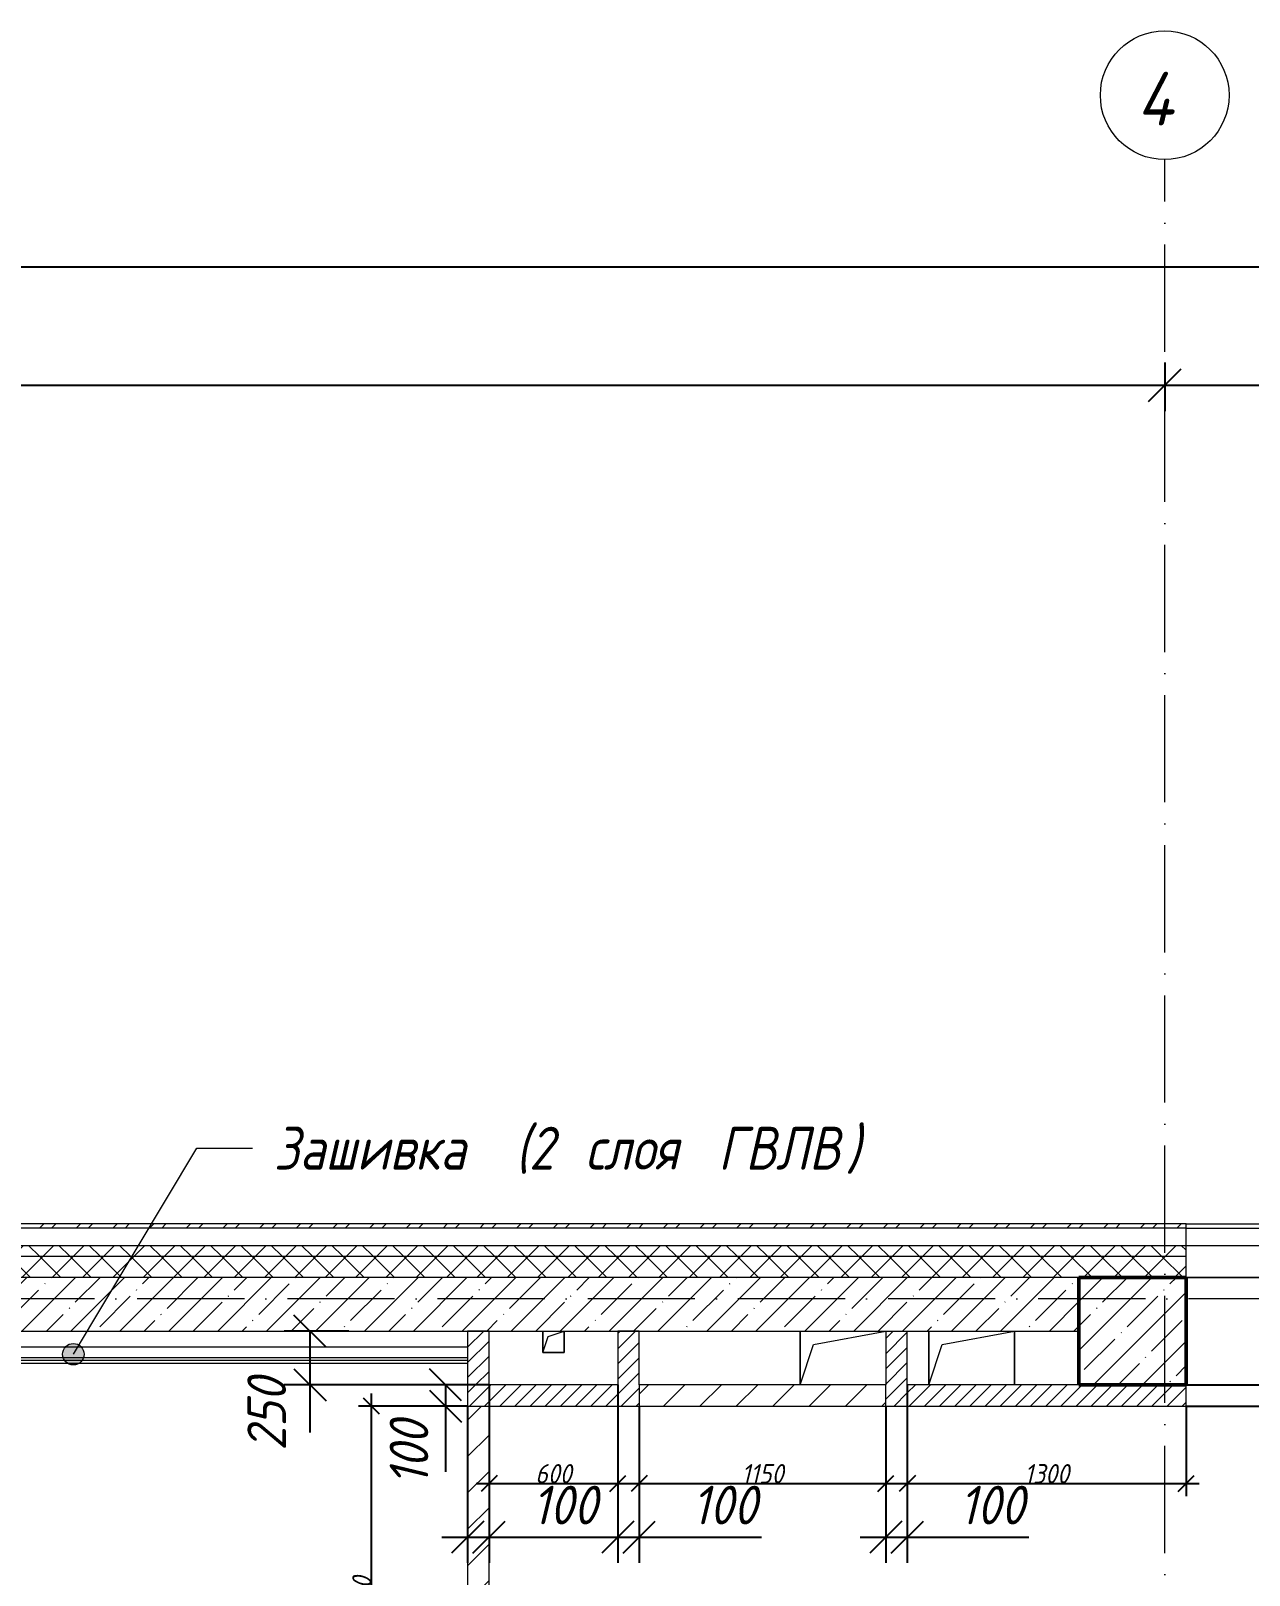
# Model space of a CAD drawing. Header units: millimetres. Extents: x -356862 to 418287, y 0 to 839748.
# Drawn here: x -174837 to -169157, y 629010 to 636209 of the extents above; entities that cross this region are included whole.
import ezdxf

# ---------------------------------------------------------------- set-up
doc = ezdxf.new("R2010")
doc.units = ezdxf.units.MM
doc.linetypes.add('50_200_ШТРИХ_1Т_ш5_п1_п1_', pattern=[700, 500, -100, 0, -100])
for name, color, linetype, lineweight in [('A-____-____-DIMS', 7, 'Continuous', 9), ('A-DOOR-____-OTLN', 7, 'Continuous', 9), ('A-FLOR-____-OTLN', 7, 'Continuous', 9), ('A-GENM-____-OTLN', 7, 'Continuous', 9), ('A-WALL-____-MCUT', 7, 'Continuous', 13), ('A-WALL-____-MCUT-3', 7, 'Continuous', 9), ('A-WALL-____-OTLN', 7, 'Continuous', 9), ('A-WALL-FNSH-MCUT-1', 7, 'Continuous', 9), ('G-____-____-TEXT', 7, 'Continuous', 9), ('S-COLS-____-MCUT', 7, 'Continuous', 50), ('S-COLS-____-OTLN', 7, 'Continuous', 9), ('S-GRID-____-IDEN', 7, 'Continuous', 9), ('S-GRID-____-OTLN-1', 7, '50_200_ШТРИХ_1Т_ш5_п1_п1_', 9)]:
    doc.layers.add(name, color=color, linetype=linetype, lineweight=lineweight)
for name, color, linetype, lineweight, true_color in [('A-DOOR-____-OTLN-1', 7, 'Continuous', 9, 0xffffff), ('A-WALL-____-MCUT-11', 7, 'Continuous', 9, 0x000000), ('A-WALL-____-MCUT-7', 7, 'Continuous', 9, 0x000000), ('A-WALL-____-MCUT-9', 7, 'Continuous', 9, 0x000000), ('A-WALL-____-PATT-2', 7, 'Continuous', 9, 0x787878), ('A-WALL-____-PATT-4', 9, 'Continuous', 9, 0x808080), ('A-WALL-____-PATT-5', 7, 'Continuous', 9, 0x000000), ('A-WALL-FNSH-MCUT-2', 7, 'Continuous', 13, 0x000000), ('A-WALL-FNSH-MCUT-3', 7, 'Continuous', 9, 0x000000), ('A-WALL-FNSH-MCUT-4', 7, 'Continuous', 9, 0x000000)]:
    doc.layers.add(name, color=color, linetype=linetype, lineweight=lineweight, true_color=true_color)
doc.styles.add('ISOCPEUR_I', font='isocpeui.ttf', dxfattribs={"width": 0.9, "height": 2.5})
doc.styles.add('ISOCPEUR_I_10', font='isocpeui.ttf', dxfattribs={"width": 0.9, "height": 180})
doc.styles.add('ISOCPEUR_I_12', font='isocpeui.ttf', dxfattribs={"width": 0.9, "height": 180})
doc.styles.add('ISOCPEUR_I_2', font='isocpeui.ttf', dxfattribs={"width": 0.85, "height": 2.3})
doc.styles.add('ISOCPEUR_I_7', font='isocpeui.ttf', dxfattribs={"width": 0.9, "height": 90})
doc.styles.add('ISOCPEUR_I_9', font='isocpeui.ttf', dxfattribs={"width": 0.9, "height": 250})
doc.dimstyles.new('ISO-1_8_0_9К_СРЕДНИЙ_Кладочные_2', dxfattribs={"dimscale": 304.8, "dimtxt": 89.638306, "dimasz": 0.246063, "dimexe": 0.19685, "dimexo": 0, "dimgap": 0, "dimtad": 1, "dimdec": 3, "dimrnd": 0.001, "dimdsep": 46, "dimtxsty": 'ISOCPEUR_I_7', "dimblk1": 'OBLIQUE', "dimblk2": 'OBLIQUE', "dimsah": 1, "dimcen": 0.09, "dimdle": 0.19685, "dimazin": 0, "dimtfac": 1, "dimtdec": 4, "dimtix": 1, "dimtmove": 1, "dimatfit": 3, "dimfxl": 1, "dimtvp": 1, "dimtolj": 1, "dimtzin": 0, "dimarcsym": 2})
doc.dimstyles.new('ISO-1_8_0_9К_СРЕДНИЙ_Кладочные_3', dxfattribs={"dimscale": 304.8, "dimtxt": 179.276612, "dimasz": 0.492126, "dimexe": 0.393701, "dimexo": 0, "dimgap": 0, "dimtad": 1, "dimdec": 3, "dimrnd": 0.001, "dimdsep": 46, "dimtxsty": 'ISOCPEUR_I_10', "dimblk1": 'OBLIQUE', "dimblk2": 'OBLIQUE', "dimsah": 1, "dimcen": 0.09, "dimdle": 0.393701, "dimazin": 0, "dimtfac": 1, "dimtdec": 4, "dimtix": 1, "dimtmove": 0, "dimatfit": 3, "dimfxl": 1, "dimtvp": 1, "dimtolj": 1, "dimtzin": 0, "dimarcsym": 2})
doc.dimstyles.new('ISO-2_5_0_9К_БОЛЬШОЙ_ОСИ', dxfattribs={"dimscale": 304.8, "dimtxt": 248.995294, "dimasz": 0.492126, "dimexe": 0.393701, "dimexo": 0, "dimgap": 0, "dimtad": 1, "dimdec": 0, "dimzin": 0, "dimdsep": 46, "dimtxsty": 'ISOCPEUR_I', "dimblk1": 'OBLIQUE', "dimblk2": 'OBLIQUE', "dimsah": 1, "dimcen": 0.09, "dimdle": 0.393701, "dimazin": 0, "dimtfac": 1, "dimtdec": 4, "dimtix": 1, "dimtmove": 0, "dimatfit": 3, "dimfxl": 1, "dimtvp": 1, "dimtolj": 1, "dimtzin": 0, "dimarcsym": 2})
doc.dimstyles.new('ISO-2_5_0_9К_БОЛЬШОЙ_ОСИ_2', dxfattribs={"dimscale": 304.8, "dimtxt": 248.995294, "dimasz": 0.492126, "dimexe": 0.393701, "dimexo": 0, "dimgap": 0, "dimtad": 1, "dimdec": 0, "dimzin": 0, "dimdsep": 46, "dimtxsty": 'ISOCPEUR_I_9', "dimblk1": 'OBLIQUE', "dimblk2": 'OBLIQUE', "dimsah": 1, "dimcen": 0.09, "dimdle": 0.393701, "dimazin": 0, "dimtfac": 1, "dimtdec": 4, "dimtix": 1, "dimtmove": 2, "dimatfit": 3, "dimfxl": 1, "dimtvp": 1, "dimtolj": 1, "dimtzin": 0, "dimarcsym": 2})
pattern_1 = [(45, (-175000.74, 544716.51), (-114.04925, 114.04925), []), (45, (-174886.69, 544716.51), (-114.04925, 114.04925), [201.612, -40.322, 3.353, -36.97])]
pattern_2 = [(45, (-175000.74, 544716.51), (-84.85281, 84.85281), [])]
pattern_3 = [(45, (-175000.736, 544716.51), (-35.35534, 35.35534), [])]
pattern_4 = [(45, (-175000.74, 544716.51), (-70.71068, 70.71068), []), (135, (-175000.74, 544716.51), (-70.71068, -70.71068), [])]

# ---------------------------------------------------------------- blocks, each defined once
blk = doc.blocks.new('Проем_Дверь_Прямоугольный - 3850х3300h_витражные проемы-30603872-АР1_Кладочный план 1 этажа в осях 1-64_Ю-ЯЯ')
at = {"layer": 'A-DOOR-____-OTLN-1'}
for p, q in [((1925, 10), (-1925, 10)), ((1925, -10), (-1925, -10))]:
    blk.add_line(p, q, dxfattribs=at)
blk = doc.blocks.new('AR_Отверстие прямоугольное _в плите_ - AR_Отверстие прямоугольное _в плите_-30459858-АР1_Кладочный план 1 этажа в осях 1-64_Ю-ЯЯ')
at = {"layer": 'A-GENM-____-OTLN'}
for p, q in [((-200, 125), (-200, -125)), ((-137.5, 62.5), (200, 125)), ((200, -125), (200, 125)), ((-200, -125), (-137.5, 62.5))]:
    blk.add_line(p, q, dxfattribs=at)
blk = doc.blocks.new('AR_Отверстие прямоугольное _в плите_ - AR_Отверстие прямоугольное _в плите_-30459868-АР1_Кладочный план 1 этажа в осях 1-64_Ю-ЯЯ')
at = {"layer": 'A-GENM-____-OTLN'}
for p, q in [((-50, 50), (-50, -50)), ((-50, -50), (-25, 25)), ((-25, 25), (50, 50)), ((50, -50), (50, 50)), ((-50, -50), (50, -50))]:
    blk.add_line(p, q, dxfattribs=at)
blk = doc.blocks.new('Проем_Дверь_Прямоугольный - 3850х3300h_витражные проемы-30601610-АР1_Кладочный план 1 этажа в осях 1-64_Ю-ЯЯ')
at = {"layer": 'A-DOOR-____-OTLN-1'}
for p, q in [((1925, 115), (-1925, 115)), ((1925, -115), (-1925, -115))]:
    blk.add_line(p, q, dxfattribs=at)
blk = doc.blocks.new('AR_Отверстие прямоугольное _в плите_ - AR_Отверстие прямоугольное _в плите_-V251-АР1_Кладочный план 1 этажа в осях 1-64_Ю-ЯЯ')
at = {"layer": 'A-GENM-____-OTLN'}
for p, q in [((-200, 125), (-200, -125)), ((-137.5, 62.5), (200, 125)), ((-200, -125), (-137.5, 62.5))]:
    blk.add_line(p, q, dxfattribs=at)
blk = doc.blocks.new('Ось сетки - Круг_Ø6_00__ISO-2_5_0_9K_-25732049-АР1_Кладочный план 1 этажа в осях 1-64_Ю-ЯЯ')
at = {"layer": 'S-GRID-____-IDEN'}
blk.add_circle((0, 0), 3, dxfattribs=at)
blk = doc.blocks.new('_Oblique')
at = {"color": 0, "linetype": 'ByBlock', "lineweight": -2}
blk.add_line((-0.5, -0.5), (0.5, 0.5), dxfattribs=at)
blk = doc.blocks.new('*D11953')
at = {"layer": 'A-____-____-DIMS', "color": 0, "lineweight": -2, "transparency": 16777216}
for p, q in [((-177350.7, 634663), (-177350.7, 634437)), ((-169550.7, 634663), (-169550.7, 634437)), ((-177470.7, 634557), (-169430.7, 634557))]:
    blk.add_line(p, q, dxfattribs=at)
at = {"layer": 'Defpoints', "color": 0, "transparency": 16777216}
for p in [(-177350.7, 634663), (-169550.7, 634663), (-169550.7, 634557)]:
    blk.add_point(p, dxfattribs=at)
at = {"layer": 'A-____-____-DIMS', "color": 0, "lineweight": -2, "transparency": 16777216, "xscale": 150, "yscale": 150, "zscale": 150, "rotation": 180}
blk.add_blockref('_Oblique', (-177350.7, 634557), dxfattribs=at)
at = {"layer": 'A-____-____-DIMS', "color": 0, "lineweight": -2, "transparency": 16777216, "xscale": 150, "yscale": 150, "zscale": 150}
blk.add_blockref('_Oblique', (-169550.7, 634557), dxfattribs=at)
at = {"layer": 'A-____-____-DIMS', "color": 0, "transparency": 16777216, "insert": (-173450.7, 634558.2), "char_height": 2.5, "width": 758.478, "attachment_point": 5, "style": 'ISOCPEUR_I'}
blk.add_mtext('\\A1;7800', dxfattribs=at)
blk = doc.blocks.new('*D11954')
at = {"layer": 'A-____-____-DIMS', "color": 0, "lineweight": -2, "transparency": 16777216}
for p, q in [((-169550.7, 634663), (-169550.7, 634437)), ((-167250.7, 634663), (-167250.7, 634437)), ((-169670.7, 634557), (-167130.7, 634557))]:
    blk.add_line(p, q, dxfattribs=at)
at = {"layer": 'Defpoints', "color": 0, "transparency": 16777216}
for p in [(-169550.7, 634663), (-167250.7, 634663), (-167250.7, 634557)]:
    blk.add_point(p, dxfattribs=at)
at = {"layer": 'A-____-____-DIMS', "color": 0, "lineweight": -2, "transparency": 16777216, "xscale": 150, "yscale": 150, "zscale": 150, "rotation": 180}
blk.add_blockref('_Oblique', (-169550.7, 634557), dxfattribs=at)
at = {"layer": 'A-____-____-DIMS', "color": 0, "lineweight": -2, "transparency": 16777216, "xscale": 150, "yscale": 150, "zscale": 150}
blk.add_blockref('_Oblique', (-167250.7, 634557), dxfattribs=at)
at = {"layer": 'A-____-____-DIMS', "color": 0, "transparency": 16777216, "insert": (-168400.7, 634558.2), "char_height": 2.5, "width": 758.478, "attachment_point": 5, "style": 'ISOCPEUR_I'}
blk.add_mtext('\\A1;2300', dxfattribs=at)
blk = doc.blocks.new('*D11992')
at = {"layer": 'A-____-____-DIMS', "color": 0, "lineweight": -2, "transparency": 16777216}
for p, q in [((-177350.7, 635215.2), (-177350.7, 634989.2)), ((-73850.7, 635215.2), (-73850.7, 634989.2)), ((-177470.7, 635109.2), (-126117.4, 635109.2)), ((-73730.7, 635109.2), (-125238.4, 635109.2))]:
    blk.add_line(p, q, dxfattribs=at)
at = {"layer": 'Defpoints', "color": 0, "transparency": 16777216}
for p in [(-177350.7, 635215.2), (-73850.7, 635215.2), (-73850.7, 635109.2)]:
    blk.add_point(p, dxfattribs=at)
at = {"layer": 'A-____-____-DIMS', "color": 0, "lineweight": -2, "transparency": 16777216, "xscale": 150, "yscale": 150, "zscale": 150, "rotation": 180}
blk.add_blockref('_Oblique', (-177350.7, 635109.2), dxfattribs=at)
at = {"layer": 'A-____-____-DIMS', "color": 0, "lineweight": -2, "transparency": 16777216, "xscale": 150, "yscale": 150, "zscale": 150}
blk.add_blockref('_Oblique', (-73850.7, 635109.2), dxfattribs=at)
at = {"layer": 'A-____-____-DIMS', "color": 0, "transparency": 16777216, "insert": (-126218, 635435.8), "char_height": 250, "width": 1080.257, "attachment_point": 1, "line_spacing_factor": 1.149209, "style": 'ISOCPEUR_I_9'}
blk.add_mtext('\\A1;103500', dxfattribs=at)
blk = doc.blocks.new('*D12020')
at = {"layer": 'A-____-____-DIMS', "color": 0, "lineweight": -2, "transparency": 16777216}
for p, q in [((-172800.7, 629797.6), (-173308.8, 629797.6)), ((-173248.8, 627937.6), (-173248.8, 629857.6)), ((-172738.1, 627997.6), (-173308.8, 627997.6))]:
    blk.add_line(p, q, dxfattribs=at)
at = {"layer": 'Defpoints', "color": 0, "transparency": 16777216}
for p in [(-173248.8, 629797.6), (-172800.7, 629797.6), (-172738.1, 627997.6)]:
    blk.add_point(p, dxfattribs=at)
at = {"layer": 'A-____-____-DIMS', "color": 0, "lineweight": -2, "transparency": 16777216, "xscale": 75, "yscale": 75, "zscale": 75}
for p, rotation in [((-173248.8, 629797.6), 90), ((-173248.8, 627997.6), 270)]:
    blk.add_blockref('_Oblique', p, dxfattribs=dict(at, rotation=rotation))
at = {"layer": 'A-____-____-DIMS', "color": 0, "transparency": 16777216, "insert": (-173293.8, 628897.6), "char_height": 90, "width": 504.733, "attachment_point": 5, "rotation": 90, "style": 'ISOCPEUR_I_7'}
blk.add_mtext('\\A1;1800', dxfattribs=at)
blk = doc.blocks.new('*D12021')
at = {"layer": 'A-____-____-DIMS', "color": 0, "lineweight": -2, "transparency": 16777216}
for p, q in [((-172700.7, 629897.6), (-173023.9, 629897.6)), ((-172903.9, 629897.6), (-172903.9, 629677.6)), ((-172800.7, 629797.6), (-173023.9, 629797.6)), ((-172903.9, 629797.6), (-172903.9, 629491.8))]:
    blk.add_line(p, q, dxfattribs=at)
at = {"layer": 'Defpoints', "color": 0, "transparency": 16777216}
for p in [(-172903.9, 629897.6), (-172700.7, 629897.6), (-172800.7, 629797.6)]:
    blk.add_point(p, dxfattribs=at)
at = {"layer": 'A-____-____-DIMS', "color": 0, "lineweight": -2, "transparency": 16777216, "xscale": 150, "yscale": 150, "zscale": 150}
for p, rotation in [((-172903.9, 629897.6), 90), ((-172903.9, 629797.6), 270)]:
    blk.add_blockref('_Oblique', p, dxfattribs=dict(at, rotation=rotation))
at = {"layer": 'A-____-____-DIMS', "color": 0, "transparency": 16777216, "insert": (-173164.2, 629427.7), "char_height": 180, "width": 368.207, "attachment_point": 1, "rotation": 90, "line_spacing_factor": 1.149209, "style": 'ISOCPEUR_I_10'}
blk.add_mtext('\\A1;100', dxfattribs=at)
blk = doc.blocks.new('*D12022')
at = {"layer": 'A-____-____-DIMS', "color": 0, "lineweight": -2, "transparency": 16777216}
for p, q in [((-173354.8, 630147.6), (-173655.7, 630147.6)), ((-173535.7, 630147.6), (-173535.7, 629777.6)), ((-172700.7, 629897.6), (-173655.7, 629897.6)), ((-173535.7, 629897.6), (-173535.7, 629675.1))]:
    blk.add_line(p, q, dxfattribs=at)
at = {"layer": 'Defpoints', "color": 0, "transparency": 16777216}
for p in [(-173535.7, 630147.6), (-173354.8, 630147.6), (-172700.7, 629897.6)]:
    blk.add_point(p, dxfattribs=at)
at = {"layer": 'A-____-____-DIMS', "color": 0, "lineweight": -2, "transparency": 16777216, "xscale": 150, "yscale": 150, "zscale": 150}
for p, rotation in [((-173535.7, 630147.6), 90), ((-173535.7, 629897.6), 270)]:
    blk.add_blockref('_Oblique', p, dxfattribs=dict(at, rotation=rotation))
at = {"layer": 'A-____-____-DIMS', "color": 0, "transparency": 16777216, "insert": (-173827.7, 629590.3), "char_height": 180, "width": 409.578, "attachment_point": 1, "rotation": 90, "line_spacing_factor": 1.149209, "style": 'ISOCPEUR_I_10'}
blk.add_mtext('\\A1;250', dxfattribs=at)
blk = doc.blocks.new('*D12029')
at = {"layer": 'A-____-____-DIMS', "color": 0, "lineweight": -2, "transparency": 16777216}
for p, q in [((-172700.7, 629897.6), (-172700.7, 629066.8)), ((-172800.7, 629797.6), (-172800.7, 629066.8)), ((-172920.7, 629186.8), (-172700.7, 629186.8)), ((-172700.7, 629186.8), (-172175.4, 629186.8))]:
    blk.add_line(p, q, dxfattribs=at)
at = {"layer": 'Defpoints', "color": 0, "transparency": 16777216}
for p in [(-172700.7, 629897.6), (-172800.7, 629797.6), (-172700.7, 629186.8)]:
    blk.add_point(p, dxfattribs=at)
at = {"layer": 'A-____-____-DIMS', "color": 0, "lineweight": -2, "transparency": 16777216, "xscale": 150, "yscale": 150, "zscale": 150, "rotation": 180}
blk.add_blockref('_Oblique', (-172800.7, 629186.8), dxfattribs=at)
at = {"layer": 'A-____-____-DIMS', "color": 0, "lineweight": -2, "transparency": 16777216, "xscale": 150, "yscale": 150, "zscale": 150}
blk.add_blockref('_Oblique', (-172700.7, 629186.8), dxfattribs=at)
at = {"layer": 'A-____-____-DIMS', "color": 0, "transparency": 16777216, "insert": (-172499.8, 629426.8), "char_height": 180, "width": 368.207, "attachment_point": 1, "line_spacing_factor": 1.149209, "style": 'ISOCPEUR_I_10'}
blk.add_mtext('\\A1;100', dxfattribs=at)
blk = doc.blocks.new('*D12030')
at = {"layer": 'A-____-____-DIMS', "color": 0, "lineweight": -2, "transparency": 16777216}
for p, q in [((-172700.7, 629897.6), (-172700.7, 629377.8)), ((-172100.7, 629897.6), (-172100.7, 629377.8)), ((-172760.7, 629437.8), (-172040.7, 629437.8))]:
    blk.add_line(p, q, dxfattribs=at)
at = {"layer": 'Defpoints', "color": 0, "transparency": 16777216}
for p in [(-172700.7, 629897.6), (-172100.7, 629897.6), (-172100.7, 629437.8)]:
    blk.add_point(p, dxfattribs=at)
at = {"layer": 'A-____-____-DIMS', "color": 0, "lineweight": -2, "transparency": 16777216, "xscale": 75, "yscale": 75, "zscale": 75, "rotation": 180}
blk.add_blockref('_Oblique', (-172700.7, 629437.8), dxfattribs=at)
at = {"layer": 'A-____-____-DIMS', "color": 0, "lineweight": -2, "transparency": 16777216, "xscale": 75, "yscale": 75, "zscale": 75}
blk.add_blockref('_Oblique', (-172100.7, 629437.8), dxfattribs=at)
at = {"layer": 'A-____-____-DIMS', "color": 0, "transparency": 16777216, "insert": (-172400.7, 629482.8), "char_height": 90, "width": 409.578, "attachment_point": 5, "style": 'ISOCPEUR_I_7'}
blk.add_mtext('\\A1;600', dxfattribs=at)
blk = doc.blocks.new('*D12031')
at = {"layer": 'A-____-____-DIMS', "color": 0, "lineweight": -2, "transparency": 16777216}
for p, q in [((-172100.7, 629897.6), (-172100.7, 629066.8)), ((-172000.7, 629797.6), (-172000.7, 629066.8)), ((-172220.7, 629186.8), (-172000.7, 629186.8)), ((-172000.7, 629186.8), (-171430.1, 629186.8))]:
    blk.add_line(p, q, dxfattribs=at)
at = {"layer": 'Defpoints', "color": 0, "transparency": 16777216}
for p in [(-172100.7, 629897.6), (-172000.7, 629797.6), (-172000.7, 629186.8)]:
    blk.add_point(p, dxfattribs=at)
at = {"layer": 'A-____-____-DIMS', "color": 0, "lineweight": -2, "transparency": 16777216, "xscale": 150, "yscale": 150, "zscale": 150, "rotation": 180}
blk.add_blockref('_Oblique', (-172100.7, 629186.8), dxfattribs=at)
at = {"layer": 'A-____-____-DIMS', "color": 0, "lineweight": -2, "transparency": 16777216, "xscale": 150, "yscale": 150, "zscale": 150}
blk.add_blockref('_Oblique', (-172000.7, 629186.8), dxfattribs=at)
at = {"layer": 'A-____-____-DIMS', "color": 0, "transparency": 16777216, "insert": (-171754.5, 629426.8), "char_height": 180, "width": 368.207, "attachment_point": 1, "line_spacing_factor": 1.149209, "style": 'ISOCPEUR_I_10'}
blk.add_mtext('\\A1;100', dxfattribs=at)
blk = doc.blocks.new('*D12032')
at = {"layer": 'A-____-____-DIMS', "color": 0, "lineweight": -2, "transparency": 16777216}
for p, q in [((-172000.7, 629797.6), (-172000.7, 629377.8)), ((-170850.7, 629797.6), (-170850.7, 629377.8)), ((-172060.7, 629437.8), (-170790.7, 629437.8))]:
    blk.add_line(p, q, dxfattribs=at)
at = {"layer": 'Defpoints', "color": 0, "transparency": 16777216}
for p in [(-172000.7, 629797.6), (-170850.7, 629797.6), (-170850.7, 629437.8)]:
    blk.add_point(p, dxfattribs=at)
at = {"layer": 'A-____-____-DIMS', "color": 0, "lineweight": -2, "transparency": 16777216, "xscale": 75, "yscale": 75, "zscale": 75, "rotation": 180}
blk.add_blockref('_Oblique', (-172000.7, 629437.8), dxfattribs=at)
at = {"layer": 'A-____-____-DIMS', "color": 0, "lineweight": -2, "transparency": 16777216, "xscale": 75, "yscale": 75, "zscale": 75}
blk.add_blockref('_Oblique', (-170850.7, 629437.8), dxfattribs=at)
at = {"layer": 'A-____-____-DIMS', "color": 0, "transparency": 16777216, "insert": (-171425.7, 629482.8), "char_height": 90, "width": 463.361, "attachment_point": 5, "style": 'ISOCPEUR_I_7'}
blk.add_mtext('\\A1;1150', dxfattribs=at)
blk = doc.blocks.new('*D12033')
at = {"layer": 'A-____-____-DIMS', "color": 0, "lineweight": -2, "transparency": 16777216}
for p, q in [((-170750.7, 629897.6), (-170750.7, 629066.8)), ((-170850.7, 629797.6), (-170850.7, 629066.8)), ((-170970.7, 629186.8), (-170750.7, 629186.8)), ((-170750.7, 629186.8), (-170183.5, 629186.8))]:
    blk.add_line(p, q, dxfattribs=at)
at = {"layer": 'Defpoints', "color": 0, "transparency": 16777216}
for p in [(-170750.7, 629897.6), (-170850.7, 629797.6), (-170750.7, 629186.8)]:
    blk.add_point(p, dxfattribs=at)
at = {"layer": 'A-____-____-DIMS', "color": 0, "lineweight": -2, "transparency": 16777216, "xscale": 150, "yscale": 150, "zscale": 150, "rotation": 180}
blk.add_blockref('_Oblique', (-170850.7, 629186.8), dxfattribs=at)
at = {"layer": 'A-____-____-DIMS', "color": 0, "lineweight": -2, "transparency": 16777216, "xscale": 150, "yscale": 150, "zscale": 150}
blk.add_blockref('_Oblique', (-170750.7, 629186.8), dxfattribs=at)
at = {"layer": 'A-____-____-DIMS', "color": 0, "transparency": 16777216, "insert": (-170507.9, 629426.8), "char_height": 180, "width": 368.207, "attachment_point": 1, "line_spacing_factor": 1.149209, "style": 'ISOCPEUR_I_10'}
blk.add_mtext('\\A1;100', dxfattribs=at)
blk = doc.blocks.new('*D12034')
at = {"layer": 'A-____-____-DIMS', "color": 0, "lineweight": -2, "transparency": 16777216}
for p, q in [((-170750.7, 629897.6), (-170750.7, 629377.8)), ((-169450.7, 629797.6), (-169450.7, 629377.8)), ((-170810.7, 629437.8), (-169390.7, 629437.8))]:
    blk.add_line(p, q, dxfattribs=at)
at = {"layer": 'Defpoints', "color": 0, "transparency": 16777216}
for p in [(-170750.7, 629897.6), (-169450.7, 629797.6), (-169450.7, 629437.8)]:
    blk.add_point(p, dxfattribs=at)
at = {"layer": 'A-____-____-DIMS', "color": 0, "lineweight": -2, "transparency": 16777216, "xscale": 75, "yscale": 75, "zscale": 75, "rotation": 180}
blk.add_blockref('_Oblique', (-170750.7, 629437.8), dxfattribs=at)
at = {"layer": 'A-____-____-DIMS', "color": 0, "lineweight": -2, "transparency": 16777216, "xscale": 75, "yscale": 75, "zscale": 75}
blk.add_blockref('_Oblique', (-169450.7, 629437.8), dxfattribs=at)
at = {"layer": 'A-____-____-DIMS', "color": 0, "transparency": 16777216, "insert": (-170100.7, 629482.8), "char_height": 90, "width": 504.733, "attachment_point": 5, "style": 'ISOCPEUR_I_7'}
blk.add_mtext('\\A1;1300', dxfattribs=at)
blk = doc.blocks.new('*D12067')
at = {"layer": 'A-____-____-DIMS', "color": 0, "lineweight": -2, "transparency": 16777216}
for p, q in [((-169450.7, 629797.6), (-168593, 629797.6)), ((-168653, 628237.6), (-168653, 629857.6)), ((-169450.7, 628297.6), (-168593, 628297.6))]:
    blk.add_line(p, q, dxfattribs=at)
at = {"layer": 'Defpoints', "color": 0, "transparency": 16777216}
for p in [(-169450.7, 629797.6), (-168653, 629797.6), (-169450.7, 628297.6)]:
    blk.add_point(p, dxfattribs=at)
at = {"layer": 'A-____-____-DIMS', "color": 0, "lineweight": -2, "transparency": 16777216, "xscale": 75, "yscale": 75, "zscale": 75}
for p, rotation in [((-168653, 629797.6), 90), ((-168653, 628297.6), 270)]:
    blk.add_blockref('_Oblique', p, dxfattribs=dict(at, rotation=rotation))
at = {"layer": 'A-____-____-DIMS', "color": 0, "transparency": 16777216, "insert": (-168698, 629047.6), "char_height": 90, "width": 504.733, "attachment_point": 5, "rotation": 90, "style": 'ISOCPEUR_I_7'}
blk.add_mtext('\\A1;1500', dxfattribs=at)
blk = doc.blocks.new('*D12068')
at = {"layer": 'A-____-____-DIMS', "color": 0, "lineweight": -2, "transparency": 16777216}
for p, q in [((-169450.7, 629897.6), (-168507.9, 629897.6)), ((-168627.9, 629897.6), (-168627.9, 629677.6)), ((-169450.7, 629797.6), (-168507.9, 629797.6)), ((-168627.9, 629797.6), (-168627.9, 629607.8))]:
    blk.add_line(p, q, dxfattribs=at)
at = {"layer": 'Defpoints', "color": 0, "transparency": 16777216}
for p in [(-169450.7, 629897.6), (-168627.9, 629897.6), (-169450.7, 629797.6)]:
    blk.add_point(p, dxfattribs=at)
at = {"layer": 'A-____-____-DIMS', "color": 0, "lineweight": -2, "transparency": 16777216, "xscale": 150, "yscale": 150, "zscale": 150}
for p, rotation in [((-168627.9, 629897.6), 90), ((-168627.9, 629797.6), 270)]:
    blk.add_blockref('_Oblique', p, dxfattribs=dict(at, rotation=rotation))
at = {"layer": 'A-____-____-DIMS', "color": 0, "transparency": 16777216, "insert": (-168888.2, 629543.7), "char_height": 180, "width": 368.207, "attachment_point": 1, "rotation": 90, "line_spacing_factor": 1.149209, "style": 'ISOCPEUR_I_10'}
blk.add_mtext('\\A1;100', dxfattribs=at)

msp = doc.modelspace()

# ---------------------------------------------------------------- hatches: boundary and pattern name
at = {"layer": 'A-WALL-____-PATT-2'}
h = msp.add_hatch(dxfattribs=at)
h.set_pattern_fill('FP_3', color=256, style=0, pattern_type=2)
h.set_pattern_definition([(45, (-175000.74, 544716.51), (-85.53659, 85.53659), []), (45, (-174943.71, 544716.51), (-85.53659, 85.53659), [])])
h.paths.add_polyline_path([(-152220.7357, 630627.5526), (-151131.7357, 630627.5526), (-151131.7357, 630647.5526), (-152220.7357, 630647.5526)], flags=0)
h.paths.add_polyline_path([(-153620.7357, 630627.5526), (-153620.7357, 630647.5526), (-154870.7357, 630647.5526), (-154870.7357, 630627.5526), (-153805.7074, 630627.5526)], flags=0)
h.paths.add_polyline_path([(-165600.7357, 630627.5526), (-156170.7357, 630627.5526), (-156170.7357, 630647.5526), (-165600.7357, 630647.5526)], flags=0)
h.paths.add_polyline_path([(-169450.7357, 630627.5526), (-169450.7357, 630647.5526), (-177680.7357, 630647.5526), (-177680.7357, 630627.5526), (-169712.886, 630627.5526)], flags=0)
h = msp.add_hatch(dxfattribs=at)
h.set_pattern_fill('FP_1', color=256, style=0, pattern_type=2)
h.set_pattern_definition(pattern_4)
h.paths.add_polyline_path([(-143200.9217, 630497.5526), (-142597.7357, 630497.5526), (-142597.7357, 630547.5526), (-143400.7357, 630547.5526), (-143400.7357, 630497.5526)], flags=0)
h.paths.add_polyline_path([(-153620.7357, 630497.5526), (-153620.7357, 630547.5526), (-154870.7357, 630547.5526), (-154870.7357, 630497.5526), (-153805.7074, 630497.5526)], flags=0)
h.paths.add_polyline_path([(-152220.7357, 630497.5526), (-151020.7357, 630497.5526), (-151020.7357, 630547.5526), (-152220.7357, 630547.5526)], flags=0)
h.paths.add_polyline_path([(-146350.7357, 630497.5526), (-145200.7357, 630497.5526), (-145200.7357, 630547.5526), (-146350.7357, 630547.5526)], flags=0)
h.paths.add_polyline_path([(-149220.7357, 630497.5526), (-148150.7357, 630497.5526), (-148150.7357, 630547.5526), (-149220.7357, 630547.5526)], flags=0)
h.paths.add_polyline_path([(-169450.7357, 630497.5526), (-169450.7357, 630547.5526), (-177550.7357, 630547.5526), (-177550.7357, 630497.5526), (-169712.886, 630497.5526)], flags=0)
h.paths.add_polyline_path([(-164410.4931, 630497.5526), (-156170.7357, 630497.5526), (-156170.7357, 630547.5526), (-165600.7357, 630547.5526), (-165600.7357, 630497.5526)], flags=0)
h = msp.add_hatch(dxfattribs=at)
h.set_pattern_fill('FP_1', color=256, style=0, pattern_type=2)
h.set_pattern_definition(pattern_4)
h.paths.add_polyline_path([(-142600.7357, 630397.5526), (-142597.7357, 630397.5526), (-142597.7357, 630497.5526), (-143400.7357, 630497.5526), (-143400.7357, 630403.5526), (-143325.7357, 630403.5526), (-143325.7357, 630397.5526), (-143200.9217, 630397.5526)], flags=0)
h.paths.add_polyline_path([(-145275.7357, 630397.5526), (-145275.7357, 630403.5526), (-145200.7357, 630403.5526), (-145200.7357, 630497.5526), (-146350.7357, 630497.5526), (-146350.7357, 630397.5526), (-145750.7357, 630397.5526)], flags=0)
h.paths.add_polyline_path([(-148503.3145, 630397.5526), (-148225.7357, 630397.5526), (-148225.7357, 630403.5526), (-148150.7357, 630403.5526), (-148150.7357, 630497.5526), (-149220.7357, 630497.5526), (-149220.7357, 630403.5526), (-149145.7357, 630403.5526), (-149145.7357, 630397.5526)], flags=0)
h.paths.add_polyline_path([(-151300.7357, 630397.5526), (-151095.7357, 630397.5526), (-151095.7357, 630403.5526), (-151020.7357, 630403.5526), (-151020.7357, 630497.5526), (-152220.7357, 630497.5526), (-152220.7357, 630403.5526), (-152145.7357, 630403.5526), (-152145.7357, 630397.5526), (-152000.7357, 630397.5526)], flags=0)
h.paths.add_polyline_path([(-153805.7074, 630397.5526), (-153620.7357, 630397.5526), (-153620.7357, 630497.5526), (-154870.7357, 630497.5526), (-154870.7357, 630403.5526), (-154795.7357, 630403.5526), (-154795.7357, 630397.5526)], flags=0)
h.paths.add_polyline_path([(-156245.7357, 630397.5526), (-156245.7357, 630403.5526), (-156170.7357, 630403.5526), (-156170.7357, 630497.5526), (-165600.7357, 630497.5526), (-165600.7357, 630397.5526), (-156456.9038, 630397.5526)], flags=0)
h.paths.add_polyline_path([(-177450.7357, 630397.5526), (-169450.7357, 630397.5526), (-169450.7357, 630497.5526), (-177450.7357, 630497.5526)], flags=0)
h = msp.add_hatch(dxfattribs=at)
h.set_pattern_fill('FP_2', color=256, style=0, pattern_type=2)
h.set_pattern_definition(pattern_1)
h.paths.add_polyline_path([(-169950.7357, 630147.5526), (-169950.7357, 630397.5526), (-176950.7357, 630397.5526), (-176950.7357, 630147.5526), (-171480.3503, 630147.5526)], flags=0)
at = {"layer": 'A-WALL-____-PATT-4'}
h = msp.add_hatch(dxfattribs=at)
h.set_pattern_fill('FP_5', color=256, style=0, pattern_type=2)
h.set_pattern_definition(pattern_3)
h.paths.add_polyline_path([(-172800.7357, 629897.5526), (-172700.7357, 629897.5526), (-172700.7357, 630147.5526), (-172800.7357, 630147.5526)], flags=0)
h = msp.add_hatch(dxfattribs=at)
h.set_pattern_fill('FP_5', color=256, style=0, pattern_type=2)
h.set_pattern_definition(pattern_3)
h.paths.add_polyline_path([(-172000.7357, 629797.5526), (-172000.7357, 630147.5526), (-172100.7357, 630147.5526), (-172100.7357, 629797.5526)], flags=0)
h = msp.add_hatch(dxfattribs=at)
h.set_pattern_fill('FP_5', color=256, style=0, pattern_type=2)
h.set_pattern_definition(pattern_3)
h.paths.add_polyline_path([(-170750.7357, 629797.5526), (-170750.7357, 630147.5526), (-170850.7357, 630147.5526), (-170850.7357, 629797.5526)], flags=0)
h = msp.add_hatch(dxfattribs=at)
h.set_pattern_fill('FP_5', color=256, style=0, pattern_type=2)
h.set_pattern_definition(pattern_3)
h.paths.add_polyline_path([(-172800.7357, 629797.5526), (-172100.7357, 629797.5526), (-172100.7357, 629897.5526), (-172800.7357, 629897.5526)], flags=0)
h = msp.add_hatch(dxfattribs=at)
h.set_pattern_fill('FP_5', color=256, style=0, pattern_type=2)
h.set_pattern_definition(pattern_3)
h.paths.add_polyline_path([(-170750.7357, 629797.5526), (-169450.7357, 629797.5526), (-169450.7357, 629897.5526), (-170750.7357, 629897.5526)], flags=0)
at = {"layer": 'A-WALL-____-PATT-5'}
h = msp.add_hatch(dxfattribs=at)
h.set_pattern_fill('FP_4', color=256, style=0, pattern_type=2)
h.set_pattern_definition(pattern_2)
h.paths.add_polyline_path([(-172000.7357, 629797.5526), (-170850.7357, 629797.5526), (-170850.7357, 629897.5526), (-172000.7357, 629897.5526)], flags=0)
h = msp.add_hatch(dxfattribs=at)
h.set_pattern_fill('FP_4', color=256, style=0, pattern_type=2)
h.set_pattern_definition(pattern_2)
h.paths.add_polyline_path([(-172708.3357, 624847.5526), (-172700.7357, 624847.5526), (-172700.7357, 625051.5526), (-172708.3357, 625051.5526), (-172708.3357, 625093.0526), (-172793.1357, 625093.0526), (-172793.1357, 625051.5526), (-172800.7357, 625051.5526), (-172800.7357, 624847.5526), (-172793.1357, 624847.5526)], flags=0)
h.paths.add_polyline_path([(-172708.3357, 626252.0526), (-172708.3357, 626293.5526), (-172700.7357, 626293.5526), (-172700.7357, 626801.5526), (-172708.3357, 626801.5526), (-172708.3357, 626843.0526), (-172793.1357, 626843.0526), (-172793.1357, 626801.5526), (-172800.7357, 626801.5526), (-172800.7357, 626293.5526), (-172793.1357, 626293.5526), (-172793.1357, 626252.0526)], flags=0)
h.paths.add_polyline_path([(-172703.7357, 628000.5526), (-172703.5135, 628047.5526), (-172700.7357, 628047.5526), (-172700.7357, 629797.5526), (-172800.7357, 629797.5526), (-172800.7357, 628047.5526), (-172797.7357, 628047.5526), (-172797.7357, 628000.5526)], flags=0)
at = {"layer": 'G-____-____-TEXT'}
h = msp.add_hatch(color=256, dxfattribs=at)
edge = h.paths.add_edge_path(flags=0)
edge.add_arc((-174639.0702, 630040.0351), 50, 0, 360)
at = {"layer": 'S-COLS-____-OTLN'}
h = msp.add_hatch(dxfattribs=at)
h.set_pattern_fill('FP_2', color=256, style=0, pattern_type=2)
h.set_pattern_definition(pattern_1)
h.paths.add_polyline_path([(-169712.886, 629897.5526), (-169450.7357, 629897.5526), (-169450.7357, 630397.5526), (-169950.7357, 630397.5526), (-169950.7357, 629897.5526)], flags=0)

# ---------------------------------------------------------------- linework, layer by layer
at = {"layer": 'A-FLOR-____-OTLN'}
for p, q in [((-167900.7357, 630397.5526), (-169450.7357, 630397.5526)), ((-172450.7357, 630047.5526), (-172450.7357, 630147.5526)), ((-172350.7357, 630147.5526), (-172350.7357, 630047.5526)), ((-171250.7357, 629897.5526), (-171250.7357, 630147.5526)), ((-170650.7357, 629897.5526), (-170650.7357, 630147.5526)), ((-170250.7357, 630147.5526), (-170250.7357, 629897.5526)), ((-172350.7357, 630047.5526), (-172450.7357, 630047.5526))]:
    msp.add_line(p, q, dxfattribs=at)
at = {"layer": 'A-WALL-____-MCUT'}
for p, q in [((-169450.7357, 630627.5526), (-177680.7357, 630627.5526)), ((-169450.7357, 630397.5526), (-169450.7357, 630627.5526)), ((-169950.7357, 630397.5526), (-169450.7357, 630397.5526))]:
    msp.add_line(p, q, dxfattribs=at)
at = {"layer": 'A-WALL-____-MCUT-11'}
for p, q in [((-172800.7357, 630072.5526), (-176950.7357, 630072.5526)), ((-172800.7357, 630022.5526), (-176950.7357, 630022.5526)), ((-172800.7357, 630010.0526), (-176950.7357, 630010.0526))]:
    msp.add_line(p, q, dxfattribs=at)
at = {"layer": 'A-WALL-____-MCUT-3'}
for p, q in [((-169950.7357, 630397.5526), (-176950.7357, 630397.5526)), ((-169950.7357, 630147.5526), (-169950.7357, 630397.5526)), ((-176950.7357, 630147.5526), (-169950.7357, 630147.5526))]:
    msp.add_line(p, q, dxfattribs=at)
at = {"layer": 'A-WALL-____-MCUT-7'}
for p, q in [((-177600.7357, 630547.5526), (-169450.7357, 630547.5526)), ((-177550.7357, 630497.5526), (-169450.7357, 630497.5526))]:
    msp.add_line(p, q, dxfattribs=at)
at = {"layer": 'A-WALL-____-MCUT-9'}
for p, q in [((-172000.7357, 629897.5526), (-172000.7357, 629797.5526)), ((-170850.7357, 629797.5526), (-170850.7357, 629897.5526))]:
    msp.add_line(p, q, dxfattribs=at)
at = {"layer": 'A-WALL-____-OTLN'}
for p, q in [((-169450.7357, 630547.5526), (-165600.7357, 630547.5526)), ((-167900.7357, 630397.5526), (-169450.7357, 630397.5526))]:
    msp.add_line(p, q, dxfattribs=at)
at = {"layer": 'A-WALL-FNSH-MCUT-1'}
for p, q in [((-172700.7357, 630147.5526), (-172800.7357, 630147.5526)), ((-172700.7357, 629897.5526), (-172700.7357, 630147.5526)), ((-172000.7357, 630147.5526), (-172100.7357, 630147.5526)), ((-172100.7357, 630147.5526), (-172100.7357, 629897.5526)), ((-172000.7357, 629897.5526), (-172000.7357, 630147.5526)), ((-170850.7357, 630147.5526), (-170850.7357, 629897.5526)), ((-170750.7357, 629897.5526), (-170750.7357, 630147.5526)), ((-172100.7357, 629897.5526), (-172700.7357, 629897.5526)), ((-169450.7357, 629897.5526), (-170750.7357, 629897.5526)), ((-169450.7357, 629797.5526), (-169450.7357, 629897.5526)), ((-172800.7357, 629797.5526), (-169450.7357, 629797.5526))]:
    msp.add_line(p, q, dxfattribs=at)
at = {"layer": 'A-WALL-FNSH-MCUT-2'}
for p, q in [((-172800.7357, 630147.5526), (-172800.7357, 628047.5526)), ((-170850.7357, 629897.5526), (-172000.7357, 629897.5526)), ((-172700.7357, 628047.5526), (-172700.7357, 629797.5526))]:
    msp.add_line(p, q, dxfattribs=at)
at = {"layer": 'A-WALL-FNSH-MCUT-3'}
for p, q in [((-169450.7357, 630647.5526), (-177700.7357, 630647.5526)), ((-169450.7357, 630627.5526), (-169450.7357, 630647.5526))]:
    msp.add_line(p, q, dxfattribs=at)
at = {"layer": 'A-WALL-FNSH-MCUT-4'}
msp.add_line((-176950.7357, 629997.5526), (-172800.7357, 629997.5526), dxfattribs=at)
at = {"layer": 'G-____-____-TEXT'}
for p, q in [((-174639.0702, 630040.0351), (-174063.3395, 631000.4024)), ((-174063.3395, 631000.4024), (-173804.2956, 631000.4024))]:
    msp.add_line(p, q, dxfattribs=at)
msp.add_circle((-174639.0702, 630040.0351), 50, dxfattribs=at)
at = {"layer": 'S-COLS-____-MCUT'}
for p, q in [((-169450.7357, 630397.5526), (-169950.7357, 630397.5526)), ((-169950.7357, 630397.5526), (-169950.7357, 629897.5526)), ((-169450.7357, 629897.5526), (-169450.7357, 630397.5526)), ((-169950.7357, 629897.5526), (-169450.7357, 629897.5526))]:
    msp.add_line(p, q, dxfattribs=at)
at = {"layer": 'S-GRID-____-OTLN-1'}
for p, q in [((-169550.7357, 597608.0984), (-169550.7357, 635609.362)), ((-70926.3291, 630297.5526), (-179669.5059, 630297.5526))]:
    msp.add_line(p, q, dxfattribs=at)

# ---------------------------------------------------------------- block references
at = {"layer": 'A-DOOR-____-OTLN', "rotation": 180}
for name, p in [('Проем_Дверь_Прямоугольный - 3850х3300h_витражные проемы-30603872-АР1_Кладочный план 1 этажа в осях 1-64_Ю-ЯЯ', (-167525.7357, 630637.5526)), ('Проем_Дверь_Прямоугольный - 3850х3300h_витражные проемы-30601610-АР1_Кладочный план 1 этажа в осях 1-64_Ю-ЯЯ', (-167525.7357, 630512.5526))]:
    msp.add_blockref(name, p, dxfattribs=at)
at = {"layer": 'A-GENM-____-OTLN'}
for name, p in [('AR_Отверстие прямоугольное _в плите_ - AR_Отверстие прямоугольное _в плите_-30459868-АР1_Кладочный план 1 этажа в осях 1-64_Ю-ЯЯ', (-172400.7357, 630097.5526)), ('AR_Отверстие прямоугольное _в плите_ - AR_Отверстие прямоугольное _в плите_-V251-АР1_Кладочный план 1 этажа в осях 1-64_Ю-ЯЯ', (-171050.7357, 630022.5526)), ('AR_Отверстие прямоугольное _в плите_ - AR_Отверстие прямоугольное _в плите_-30459858-АР1_Кладочный план 1 этажа в осях 1-64_Ю-ЯЯ', (-170450.7357, 630022.5526))]:
    msp.add_blockref(name, p, dxfattribs=at)
at = {"layer": 'S-GRID-____-IDEN', "xscale": 99.99999999999993, "yscale": 99.99999999999993, "zscale": 99.99999999999993}
msp.add_blockref('Ось сетки - Круг_Ø6_00__ISO-2_5_0_9K_-25732049-АР1_Кладочный план 1 этажа в осях 1-64_Ю-ЯЯ', (-169550.7357, 635909.362), dxfattribs=at)

# ---------------------------------------------------------------- texts
at = {"layer": 'G-____-____-TEXT', "char_height": 200, "attachment_point": 1, "style": 'ISOCPEUR_I_2'}
for s, insert, width in [('Зашивка', (-173704.2956, 631100.4024), 1233.797063), (' (2 ', (-172686.3112, 631100.4024), 526.708687), ('ГВЛВ', (-171632.6081, 631100.4024), 721.51875), ('\\fISOCPEUR|b0|i1|c204|p34|;\\W.9;)', (-171037.2956, 631100.4024), 93.797437), ('слоя', (-172251.7331, 631100.4024), 613.290938)]:
    msp.add_mtext(s, dxfattribs=dict(at, insert=insert, width=width))
at = {"layer": 'S-GRID-____-IDEN', "insert": (-169681.414, 636018.1366), "char_height": 250, "width": 223.670812, "attachment_point": 1, "style": 'ISOCPEUR_I_12'}
msp.add_mtext('\\fISOCPEUR|b0|i1|c204|p34|;\\W.9;4', dxfattribs=at)

# ---------------------------------------------------------------- dimensions: what is measured, and where the dimension line sits
at = {"layer": 'A-____-____-DIMS'}
for base, p1, p2, dimstyle, override, picture, middle in [((-73850.7357, 635109.1792), (-177350.7357, 635215.2452), (-73850.7357, 635215.2452), 'ISO-2_5_0_9К_БОЛЬШОЙ_ОСИ_2', {"dimpost": '<>', "dimfxl": 103500}, '*D11992', (-125677.8855, 635269.1264)), ((-172700.7357, 629186.8405), (-172800.7357, 629797.5526), (-172700.7357, 629897.5526), 'ISO-1_8_0_9К_СРЕДНИЙ_Кладочные_3', {"dimpost": '<>', "dimfxl": 141.421356}, '*D12029', (-172315.6885, 629186.8405)), ((-172000.7357, 629186.8405), (-172100.7357, 629897.5526), (-172000.7357, 629797.5526), 'ISO-1_8_0_9К_СРЕДНИЙ_Кладочные_3', {"dimpost": '<>', "dimfxl": 141.421356}, '*D12031', (-171570.3855, 629186.8405)), ((-170750.7357, 629186.8405), (-170850.7357, 629797.5526), (-170750.7357, 629897.5526), 'ISO-1_8_0_9К_СРЕДНИЙ_Кладочные_3', {"dimpost": '<>', "dimfxl": 141.421356}, '*D12033', (-170323.8078, 629186.8405))]:
    dim = msp.add_linear_dim(base=base, p1=p1, p2=p2, dimstyle=dimstyle, override=override, dxfattribs=at)
    dim.commit()
    dim.dimension.update_dxf_attribs({"geometry": picture, "text_midpoint": middle, "dimtype": 160})
for base, p1, p2, dimstyle, override, picture, middle in [((-169550.7357, 634556.9599), (-177350.7357, 634663.0259), (-169550.7357, 634663.0259), 'ISO-2_5_0_9К_БОЛЬШОЙ_ОСИ', {"dimpost": '<>', "dimfxl": 7800}, '*D11953', (-173450.7357, 634558.226)), ((-167250.7357, 634556.9599), (-169550.7357, 634663.0259), (-167250.7357, 634663.0259), 'ISO-2_5_0_9К_БОЛЬШОЙ_ОСИ', {"dimpost": '<>', "dimfxl": 2300}, '*D11954', (-168400.7357, 634558.2099)), ((-172100.7357, 629437.7923), (-172700.7357, 629897.5526), (-172100.7357, 629897.5526), 'ISO-1_8_0_9К_СРЕДНИЙ_Кладочные_2', {"dimpost": '<>', "dimfxl": 600}, '*D12030', (-172400.7357, 629482.7923)), ((-169450.7357, 629437.7923), (-170750.7357, 629897.5526), (-169450.7357, 629797.5526), 'ISO-1_8_0_9К_СРЕДНИЙ_Кладочные_2', {"dimpost": '<>', "dimfxl": 1303.840481}, '*D12034', (-170100.7357, 629482.7923)), ((-170850.7357, 629437.7923), (-172000.7357, 629797.5526), (-170850.7357, 629797.5526), 'ISO-1_8_0_9К_СРЕДНИЙ_Кладочные_2', {"dimpost": '<>', "dimfxl": 1150}, '*D12032', (-171425.7357, 629482.7923))]:
    dim = msp.add_linear_dim(base=base, p1=p1, p2=p2, dimstyle=dimstyle, override=override, dxfattribs=at)
    dim.commit()
    dim.dimension.update_dxf_attribs({"geometry": picture, "text_midpoint": middle})
for base, p1, p2, override, picture, middle in [((-173535.6762, 630147.5526), (-172700.7357, 629897.5526), (-173354.8214, 630147.5526), {"dimpost": '<>', "dimfxl": 700.234337}, '*D12022', (-173707.7399, 629675.0633)), ((-172903.8813, 629897.5526), (-172800.7357, 629797.5526), (-172700.7357, 629897.5526), {"dimpost": '<>', "dimfxl": 141.421356}, '*D12021', (-173044.1586, 629491.8277)), ((-168627.8854, 629897.5526), (-169450.7357, 629797.5526), (-169450.7357, 629897.5526), {"dimpost": '<>', "dimfxl": 100}, '*D12068', (-168768.1627, 629607.7719))]:
    dim = msp.add_linear_dim(base=base, p1=p1, p2=p2, angle=90, dimstyle='ISO-1_8_0_9К_СРЕДНИЙ_Кладочные_3', override=override, dxfattribs=at)
    dim.commit()
    dim.dimension.update_dxf_attribs({"geometry": picture, "text_midpoint": middle, "dimtype": 160, "text_rotation": 90})
for base, p1, p2, override, picture, middle in [((-173248.7554, 629797.5526), (-172738.1166, 627997.5526), (-172800.7357, 629797.5526), {"dimpost": '<>', "dimfxl": 1801.088879}, '*D12020', (-173293.7554, 628897.5526)), ((-168653.0007, 629797.5526), (-169450.7357, 628297.5526), (-169450.7357, 629797.5526), {"dimpost": '<>', "dimfxl": 1500}, '*D12067', (-168698.0007, 629047.5526))]:
    dim = msp.add_linear_dim(base=base, p1=p1, p2=p2, angle=90, dimstyle='ISO-1_8_0_9К_СРЕДНИЙ_Кладочные_2', override=override, dxfattribs=at)
    dim.commit()
    dim.dimension.update_dxf_attribs({"geometry": picture, "text_midpoint": middle})

doc.saveas('drawing.dxf')
